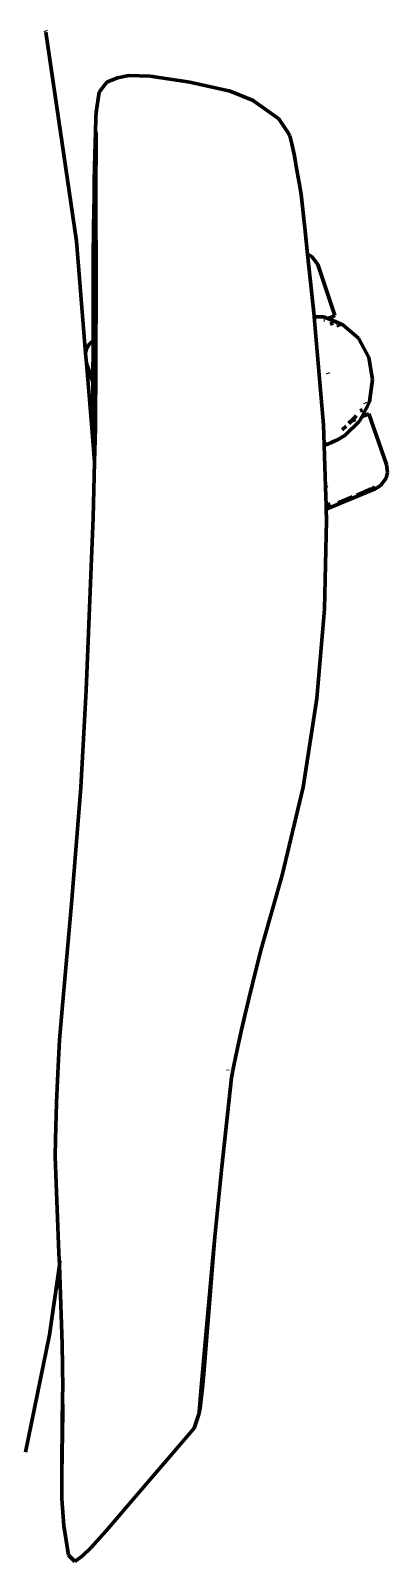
# Model space of a CAD drawing. Header units: millimetres. Extents: x 4307 to 31003, y 2809 to 20009.
# Drawn here: x 11818.4 to 11901.3, y 8084.6 to 8440.1 of the extents above; entities that cross this region are included whole.
import ezdxf

# ---------------------------------------------------------------- set-up
doc = ezdxf.new("R2010")
doc.units = ezdxf.units.MM
doc.layers.add('ProfileEdges', color=7, linetype='Continuous')

msp = doc.modelspace()

# ---------------------------------------------------------------- linework, layer by layer
at = {"layer": 'ProfileEdges', "lineweight": 211}
for p, q in [((11821.88, 8440.11), (11821.91, 8439.92)), ((11821.93, 8439.77), (11829.04, 8391.21)), ((11836.15, 8428.14), (11838.58, 8429.12)), ((11838.58, 8429.12), (11841.24, 8429.71)), ((11846.17, 8429.5), (11841.24, 8429.71)), ((11855.44, 8428.11), (11846.17, 8429.5)), ((11833.62, 8421.19), (11834.35, 8425.81)), ((11834.35, 8425.81), (11836.15, 8428.14)), ((11855.44, 8428.11), (11864.82, 8426.06)), ((11864.82, 8426.06), (11870.1, 8423.86)), ((11870.22, 8423.79), (11870.1, 8423.86)), ((11876.1, 8419.66), (11870.22, 8423.79)), ((11833.57, 8420.02), (11833.46, 8416.5)), ((11833.57, 8420.02), (11833.62, 8421.19)), ((11878.08, 8416.62), (11876.1, 8419.66)), ((11833.46, 8416.5), (11833.31, 8411.34)), ((11833.59, 8416.63), (11833.61, 8416.42)), ((11833.61, 8416.42), (11833.63, 8414.91)), ((11833.67, 8416.1), (11833.61, 8416.42)), ((11833.61, 8409.94), (11833.63, 8414.91)), ((11878.65, 8415.7), (11878.08, 8416.62)), ((11879.15, 8413.85), (11878.65, 8415.7)), ((11833.31, 8411.34), (11833.19, 8405.22)), ((11879.15, 8413.85), (11879.73, 8411.02)), ((11879.73, 8411.02), (11880.15, 8408.59)), ((11833.61, 8409.94), (11833.59, 8407.55)), ((11833.59, 8407.55), (11833.63, 8375.68)), ((11880.15, 8408.59), (11880.37, 8407.29)), ((11833.14, 8401.59), (11833.19, 8405.22)), ((11880.37, 8407.29), (11880.53, 8406.39)), ((11880.53, 8406.39), (11880.88, 8404.39)), ((11880.88, 8404.39), (11881.26, 8402.02)), ((11833.08, 8398.09), (11833.14, 8401.59)), ((11882.12, 8394.35), (11881.26, 8402.02)), ((11833.04, 8394.7), (11833.08, 8398.09)), ((11833.04, 8394.7), (11832.96, 8386.73)), ((11882.12, 8394.35), (11882.78, 8388.2)), ((11831.18, 8365.24), (11829.04, 8391.21)), ((11832.92, 8377.69), (11832.96, 8386.73)), ((11883.69, 8387.73), (11882.78, 8388.2)), ((11882.78, 8388.2), (11884.31, 8373.87)), ((11883.69, 8387.73), (11885.13, 8385.77)), ((11885.13, 8385.77), (11889.15, 8373.96)), ((11832.92, 8377.69), (11832.92, 8368.05)), ((11833.63, 8375.68), (11833.59, 8368.42)), ((11884.31, 8373.87), (11884.32, 8373.62)), ((11886.5, 8373.65), (11884.32, 8373.62)), ((11884.32, 8373.62), (11886.47, 8348.56)), ((11887.51, 8373.23), (11886.5, 8373.65)), ((11886.6, 8372.87), (11886.65, 8372.87)), ((11886.68, 8372.88), (11886.65, 8372.87)), ((11887.51, 8373.23), (11887.29, 8373.14)), ((11888.7, 8373.73), (11887.51, 8373.23)), ((11889.33, 8372.48), (11887.51, 8373.23)), ((11888.75, 8372.23), (11888.02, 8371.92)), ((11889.15, 8373.96), (11888.7, 8373.73)), ((11889.01, 8372.34), (11889.22, 8372.43)), ((11889.22, 8372.43), (11889.33, 8372.48)), ((11889.33, 8372.48), (11889.63, 8372.6)), ((11889.73, 8372.31), (11889.33, 8372.48)), ((11889.63, 8372.6), (11889.73, 8372.31)), ((11889.73, 8372.31), (11889.86, 8371.96)), ((11890.96, 8371.8), (11889.73, 8372.31)), ((11889.91, 8371.82), (11890.07, 8371.34)), ((11894.61, 8368.66), (11890.96, 8371.8)), ((11833.25, 8368.28), (11833.51, 8368.39)), ((11833.51, 8368.39), (11833.59, 8368.42)), ((11833.59, 8368.42), (11833.52, 8356.68)), ((11833.66, 8368.49), (11833.59, 8368.42)), ((11833.59, 8368.42), (11833.65, 8368.45)), ((11897.02, 8364.19), (11894.61, 8368.66)), ((11831.18, 8365.24), (11831.38, 8366.22)), ((11831.38, 8362.8), (11831.18, 8365.24)), ((11831.38, 8366.22), (11832.09, 8367.36)), ((11832.92, 8368.05), (11832.09, 8367.36)), ((11832.92, 8367.57), (11832.88, 8358.53)), ((11832.92, 8368.05), (11832.92, 8367.57)), ((11831.38, 8362.8), (11832.88, 8358.53)), ((11832.14, 8353.52), (11831.38, 8362.8)), ((11897.91, 8359.08), (11897.02, 8364.19)), ((11832.88, 8358.53), (11832.87, 8357.34)), ((11833.2, 8357.61), (11833.52, 8356.68)), ((11887.55, 8360.42), (11887.48, 8360.61)), ((11897.91, 8359.08), (11897.16, 8353.94)), ((11832.87, 8357.34), (11832.81, 8353.79)), ((11833.38, 8354.01), (11833.51, 8354.07)), ((11833.51, 8354.07), (11833.47, 8347.88)), ((11833.52, 8356.68), (11833.51, 8354.07)), ((11833.51, 8354.07), (11833.57, 8354.09)), ((11833.52, 8356.68), (11833.59, 8356.5)), ((11832.14, 8353.52), (11832.81, 8353.79)), ((11832.69, 8346.9), (11832.14, 8353.52)), ((11832.81, 8353.79), (11832.71, 8347.97)), ((11893.85, 8350.31), (11894.07, 8350.74)), ((11894.87, 8349.38), (11895.41, 8350.46)), ((11895.53, 8352.03), (11894.97, 8351.79)), ((11895.41, 8350.46), (11896.39, 8352.39)), ((11895.41, 8350.46), (11896.56, 8350.94)), ((11896.15, 8353.75), (11896.21, 8353.55)), ((11896.39, 8352.39), (11896.52, 8352.65)), ((11896.58, 8352.47), (11896.39, 8352.39)), ((11896.52, 8352.65), (11897.16, 8353.94)), ((11896.52, 8352.65), (11896.58, 8352.47)), ((11897.03, 8351.11), (11896.56, 8350.94)), ((11901.15, 8339.34), (11897.03, 8351.11)), ((11832.71, 8347.97), (11832.69, 8346.9)), ((11833.26, 8339.91), (11833.47, 8347.88)), ((11886.47, 8348.56), (11886.63, 8343.87)), ((11890.82, 8347.41), (11891.73, 8348.28)), ((11894.87, 8349.38), (11891.42, 8346.08)), ((11892.35, 8348.87), (11892.87, 8349.37)), ((11892.5, 8349.23), (11892.48, 8349.2)), ((11892.87, 8349.37), (11892.5, 8349.23)), ((11892.87, 8349.37), (11892.9, 8349.4)), ((11892.9, 8349.4), (11893.85, 8350.31)), ((11893.16, 8349.47), (11892.9, 8349.4)), ((11893.32, 8349.54), (11893.16, 8349.47)), ((11893.77, 8349.74), (11893.32, 8349.54)), ((11893.77, 8349.74), (11893.92, 8349.83)), ((11833.26, 8339.91), (11832.69, 8346.9)), ((11886.63, 8343.87), (11887.31, 8344.13)), ((11887.22, 8344.01), (11886.63, 8343.73)), ((11886.92, 8343.93), (11886.63, 8343.87)), ((11886.63, 8343.87), (11886.63, 8343.73)), ((11886.63, 8343.73), (11886.96, 8334.16)), ((11887.61, 8344.12), (11887.22, 8344.01)), ((11889.77, 8345.07), (11887.61, 8344.12)), ((11888.39, 8344.55), (11889.77, 8345.07)), ((11889.77, 8345.07), (11891.32, 8345.98)), ((11891.42, 8346.08), (11891.32, 8345.98)), ((11832.95, 8327.03), (11833.26, 8339.91)), ((11901.34, 8337.52), (11901.06, 8336.16)), ((11901.34, 8337.52), (11901.15, 8339.34)), ((11886.96, 8334.16), (11887.44, 8334.37)), ((11886.96, 8334.16), (11887.1, 8329.82)), ((11898.48, 8333.74), (11887.13, 8328.95)), ((11894.24, 8332.26), (11895.86, 8332.95)), ((11897.49, 8333.68), (11895.86, 8332.95)), ((11897.49, 8333.68), (11897.47, 8333.96)), ((11897.87, 8334.26), (11898.07, 8333.93)), ((11898.48, 8333.74), (11898.5, 8333.78)), ((11898.84, 8333.89), (11898.5, 8333.78)), ((11899.84, 8334.53), (11898.84, 8333.89)), ((11901.06, 8336.16), (11899.84, 8334.53)), ((11887.1, 8329.82), (11888, 8330.2)), ((11887.1, 8329.82), (11887.12, 8329.26)), ((11887.12, 8329.26), (11887.64, 8329.48)), ((11887.12, 8329.26), (11887.13, 8328.95)), ((11889.9, 8330.43), (11893.23, 8331.84)), ((11832.95, 8327.03), (11831.34, 8286.95)), ((11887.22, 8326.39), (11886.68, 8305.75)), ((11887.13, 8328.95), (11887.22, 8326.39)), ((11884.95, 8285.05), (11886.68, 8305.75)), ((11830.1, 8264.36), (11831.34, 8286.95)), ((11884.95, 8285.05), (11881.75, 8264.4)), ((11827.92, 8237.31), (11830.1, 8264.36)), ((11876.84, 8243.95), (11881.75, 8264.4)), ((11876.84, 8243.95), (11872.37, 8228.21)), ((11827.92, 8237.31), (11825.91, 8214.67)), ((11871.72, 8225.66), (11872.37, 8228.21)), ((11871.72, 8225.66), (11869.99, 8218.76)), ((11869.07, 8214.95), (11869.99, 8218.76)), ((11825.91, 8214.67), (11825.15, 8205.74)), ((11869.07, 8214.95), (11868.22, 8211.37)), ((11868.22, 8211.37), (11867.45, 8208.03)), ((11825.15, 8205.74), (11824.7, 8197.97)), ((11866.13, 8202.04), (11866.75, 8204.92)), ((11867.45, 8208.03), (11866.75, 8204.92)), ((11866.13, 8202.04), (11865.59, 8199.4)), ((11824.4, 8191.19), (11824.7, 8197.97)), ((11864.26, 8198.74), (11864.25, 8198.68)), ((11865.59, 8199.4), (11865.12, 8197)), ((11864.44, 8191.23), (11865.12, 8197)), ((11824.3, 8188.17), (11824.4, 8191.19)), ((11862.85, 8176.23), (11864.44, 8191.23)), ((11824.15, 8182.66), (11824.3, 8188.17)), ((11824.15, 8182.66), (11824.09, 8178.68)), ((11824.09, 8178.68), (11824.31, 8172.45)), ((11861.22, 8160.03), (11862.85, 8176.23)), ((11824.31, 8172.45), (11824.99, 8156.22)), ((11858.89, 8131.08), (11861.22, 8160.03)), ((11860.91, 8156.89), (11861.22, 8160.03)), ((11825.08, 8153.45), (11824.99, 8156.22)), ((11859.18, 8138.11), (11860.91, 8156.89)), ((11822.8, 8137.21), (11825.08, 8153.45)), ((11825.08, 8153.45), (11825.22, 8154.44)), ((11825.7, 8135.07), (11825.08, 8153.45)), ((11817.2, 8109.96), (11822.8, 8137.21)), ((11859.18, 8138.11), (11857.97, 8124.17)), ((11825.7, 8135.07), (11825.85, 8124.74)), ((11858.67, 8128.21), (11858.89, 8131.08)), ((11858.67, 8128.21), (11858.41, 8125.65)), ((11825.62, 8108.24), (11825.83, 8123.2)), ((11825.83, 8123.2), (11825.85, 8124.74)), ((11825.83, 8123.2), (11825.87, 8119.23)), ((11857.97, 8124.17), (11857.57, 8119.33)), ((11858.41, 8125.65), (11857.96, 8121.61)), ((11857.8, 8120.29), (11857.61, 8119.04)), ((11857.96, 8121.61), (11857.8, 8120.29)), ((11825.69, 8104.79), (11825.87, 8119.23)), ((11857.61, 8119.04), (11856.41, 8115.53)), ((11842.38, 8099.2), (11856.41, 8115.53)), ((11825.62, 8108.24), (11825.62, 8106.74)), ((11825.69, 8104.79), (11825.62, 8106.74)), ((11825.64, 8099.72), (11825.66, 8102.05)), ((11825.66, 8102.17), (11825.67, 8102.78)), ((11825.66, 8102.05), (11825.66, 8102.17)), ((11825.67, 8103.52), (11825.69, 8104.36)), ((11825.67, 8103.52), (11825.67, 8102.92)), ((11825.67, 8102.78), (11825.67, 8102.92)), ((11825.69, 8104.36), (11825.69, 8104.79)), ((11825.66, 8099.36), (11825.64, 8099.72)), ((11825.66, 8099.16), (11825.66, 8099.36)), ((11826.14, 8092.87), (11825.66, 8099.16)), ((11835.93, 8091.73), (11842.38, 8099.2)), ((11826.14, 8092.87), (11827.17, 8086.1)), ((11835.93, 8091.73), (11832.42, 8087.78)), ((11830.43, 8085.88), (11832.42, 8087.78)), ((11828.66, 8084.62), (11827.17, 8086.1)), ((11830.43, 8085.88), (11828.66, 8084.62))]:
    msp.add_line(p, q, dxfattribs=at)

doc.saveas('drawing.dxf')
